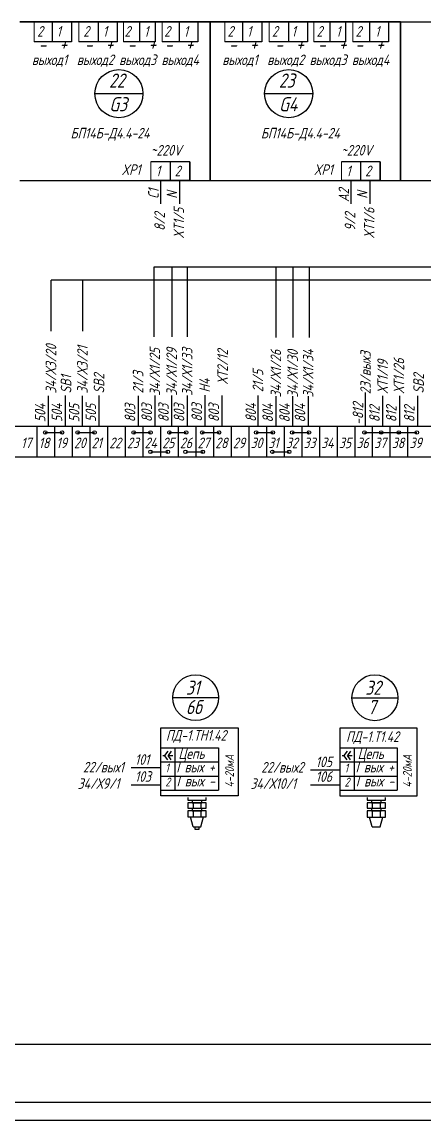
# Model space of a CAD drawing. Header units: millimetres. Extents: x 2287 to 5142, y -19 to 884.
# Drawn here: x 2477.8 to 2591.9, y -19.4 to 291.6 of the extents above; entities that cross this region are included whole.
import ezdxf

# ---------------------------------------------------------------- set-up
doc = ezdxf.new("R2010")
doc.units = ezdxf.units.MM
doc.layers.add('АСУТП', color=7, linetype='Continuous')
doc.styles.add('GOST тип А', font='GOST_A.TTF', dxfattribs={"oblique": 15})
doc.styles.get("Standard").update_dxf_attribs({"font": 'GOST_A.TTF', "width": 0.8, "oblique": 15, "height": 3})

msp = doc.modelspace()

# ---------------------------------------------------------------- linework, layer by layer
at = {"color": 7, "lineweight": 30}
for p, q in [((2477.2, 291.64), (2531.2, 291.64)), ((2531.2, 246.66), (2531.2, 291.64)), ((2531.2, 246.66), (2531.2, 291.64)), ((2531.2, 291.64), (2585.2, 291.64)), ((2531.2, 291.64), (2531.2, 246.66)), ((2585.2, 246.66), (2585.2, 291.64)), ((2585.2, 291.64), (2625.7, 291.64)), ((2585.2, 246.66), (2585.2, 291.64)), ((2585.2, 291.64), (2585.2, 246.66)), ((2584.99, 279.51), (2584.99, 279.51)), ((2584.99, 275.76), (2584.99, 275.76)), ((2584.99, 264.87), (2584.99, 264.87)), ((2584.99, 261.12), (2584.99, 261.12)), ((2531.2, 246.66), (2477.2, 246.66)), ((2585.2, 246.66), (2531.2, 246.66)), ((2625.7, 246.66), (2585.2, 246.66)), ((2515.29, 222.26, -124.48), (2802.19, 222.26, -124.48)), ((2604.04, 218.47, -124.48), (2486.06, 218.47, -124.48)), ((2484.4, 175.33), (2489.22, 175.33)), ((2493.59, 175.33), (2498.41, 175.33)), ((2509.47, 175.33), (2514.29, 175.33)), ((2519.6, 175.33), (2524.42, 175.33)), ((2528.94, 175.33), (2533.75, 175.33)), ((2544.2, 175.33), (2549.02, 175.33)), ((2554.43, 175.33), (2559.25, 175.33)), ((2574.93, 175.33), (2589.84, 175.33)), ((2514.39, 169.87), (2519.2, 169.87)), ((2524.35, 169.87), (2529.16, 169.87)), ((2548.82, 169.87), (2553.63, 169.87)), ((2517.74, 83.84, -124.48), (2518.27, 83.84, -124.48)), ((2519.27, 83.84, -124.48), (2520.59, 83.84, -124.48)), ((2568.59, 83.82, -124.48), (2569.12, 83.82, -124.48)), ((2570.12, 83.82, -124.48), (2571.44, 83.82, -124.48)), ((2524.82, 71.93, -124.48), (2524.82, 71.18, -124.48)), ((2530.07, 71.18, -124.48), (2530.07, 71.93, -124.48)), ((2575.67, 71.9, -124.48), (2575.67, 71.15, -124.48)), ((2580.92, 71.15, -124.48), (2580.92, 71.9, -124.48)), ((2524.82, 71.18, -124.48), (2530.07, 71.18, -124.48)), ((2525.57, 70.43, -124.48), (2524.82, 70.43, -124.48)), ((2524.82, 70.43, -124.48), (2524.82, 68.93, -124.48)), ((2524.82, 68.93, -124.48), (2530.07, 68.93, -124.48)), ((2530.07, 70.43, -124.48), (2525.57, 70.43, -124.48)), ((2526.07, 71.18, -124.48), (2526.07, 70.43, -124.48)), ((2526.07, 70.43, -124.48), (2528.82, 70.43, -124.48)), ((2526.07, 68.93, -124.48), (2526.07, 68.18, -124.48)), ((2526.32, 70.43, -124.48), (2526.32, 68.93, -124.48)), ((2528.57, 70.43, -124.48), (2528.57, 68.93, -124.48)), ((2528.82, 70.43, -124.48), (2528.82, 71.18, -124.48)), ((2528.82, 68.18, -124.48), (2528.82, 68.93, -124.48)), ((2530.07, 68.93, -124.48), (2530.07, 70.43, -124.48)), ((2575.67, 71.15, -124.48), (2580.92, 71.15, -124.48)), ((2576.42, 70.4, -124.48), (2575.67, 70.4, -124.48)), ((2575.67, 70.4, -124.48), (2575.67, 68.9, -124.48)), ((2575.67, 68.9, -124.48), (2580.92, 68.9, -124.48)), ((2580.92, 70.4, -124.48), (2576.42, 70.4, -124.48)), ((2576.92, 71.15, -124.48), (2576.92, 70.4, -124.48)), ((2576.92, 70.4, -124.48), (2579.67, 70.4, -124.48)), ((2576.92, 68.9, -124.48), (2576.92, 68.15, -124.48)), ((2577.17, 70.4, -124.48), (2577.17, 68.9, -124.48)), ((2579.42, 70.4, -124.48), (2579.42, 68.9, -124.48)), ((2579.67, 70.4, -124.48), (2579.67, 71.15, -124.48)), ((2579.67, 68.15, -124.48), (2579.67, 68.9, -124.48)), ((2580.92, 68.9, -124.48), (2580.92, 70.4, -124.48)), ((2525.57, 68.18, -124.48), (2524.82, 68.18, -124.48)), ((2524.82, 68.18, -124.48), (2524.82, 66.43, -124.48)), ((2524.82, 66.43, -124.48), (2530.07, 66.43, -124.48)), ((2530.07, 68.18, -124.48), (2525.57, 68.18, -124.48)), ((2526.32, 63.68, -124.48), (2525.57, 66.43, -124.48)), ((2526.07, 68.18, -124.48), (2528.82, 68.18, -124.48)), ((2526.07, 68.18, -124.48), (2528.82, 68.18, -124.48)), ((2526.32, 68.18, -124.48), (2526.32, 66.43, -124.48)), ((2528.57, 68.18, -124.48), (2528.57, 66.43, -124.48)), ((2528.57, 63.68, -124.48), (2529.32, 66.43, -124.48)), ((2530.07, 66.43, -124.48), (2530.07, 68.18, -124.48)), ((2576.42, 68.15, -124.48), (2575.67, 68.15, -124.48)), ((2575.67, 68.15, -124.48), (2575.67, 66.4, -124.48)), ((2575.67, 66.4, -124.48), (2580.92, 66.4, -124.48)), ((2580.92, 68.15, -124.48), (2576.42, 68.15, -124.48)), ((2577.17, 63.65, -124.48), (2576.42, 66.4, -124.48)), ((2576.92, 68.15, -124.48), (2579.67, 68.15, -124.48)), ((2576.92, 68.15, -124.48), (2579.67, 68.15, -124.48)), ((2577.17, 68.15, -124.48), (2577.17, 66.4, -124.48)), ((2579.42, 68.15, -124.48), (2579.42, 66.4, -124.48)), ((2579.42, 63.65, -124.48), (2580.17, 66.4, -124.48)), ((2580.92, 66.4, -124.48), (2580.92, 68.15, -124.48)), ((2526.32, 63.68, -124.48), (2528.57, 63.68, -124.48)), ((2526.82, 63.68, -124.48), (2526.82, 62.93, -124.48)), ((2526.82, 62.93, -124.48), (2528.07, 62.93, -124.48)), ((2528.07, 62.93, -124.48), (2528.07, 63.68, -124.48)), ((2577.17, 63.65, -124.48), (2579.42, 63.65, -124.48)), ((3123.24, -14.42), (2307.24, -14.42))]:
    msp.add_line(p, q, dxfattribs=at)
at = {"color": 7}
for p, q in [((2531.2, 291.64), (2477.2, 291.64)), ((2486.34, 291.64), (2486.34, 286.02)), ((2491.87, 291.64), (2491.87, 286.02)), ((2499.44, 291.64), (2499.44, 286.02)), ((2504.78, 291.64), (2504.78, 286.02)), ((2511.14, 291.64), (2511.14, 286.02)), ((2515.56, 291.64), (2515.56, 286.02)), ((2522.39, 291.64), (2522.39, 286.02)), ((2527.72, 291.64), (2527.72, 286.02)), ((2585.2, 291.64), (2531.2, 291.64)), ((2540.34, 291.64), (2540.34, 286.02)), ((2545.87, 291.64), (2545.87, 286.02)), ((2553.44, 291.64), (2553.44, 286.02)), ((2558.78, 291.64), (2558.78, 286.02)), ((2565.14, 291.64), (2565.14, 286.02)), ((2569.56, 291.64), (2569.56, 286.02)), ((2576.39, 291.64), (2576.39, 286.02)), ((2581.72, 291.64), (2581.72, 286.02)), ((2585.2, 279.25), (2585.2, 291.64)), ((2585.75, 291.64), (2625.5, 291.64)), ((2486.34, 286.02), (2481.3, 286.02)), ((2491.87, 286.02), (2486.34, 286.02)), ((2499.44, 286.02), (2493.92, 286.02)), ((2504.78, 286.02), (2499.44, 286.02)), ((2512.09, 286.02), (2506.56, 286.02)), ((2515.56, 286.02), (2512.09, 286.02)), ((2522.39, 286.02), (2517.61, 286.02)), ((2527.72, 286.02), (2522.39, 286.02)), ((2540.34, 286.02), (2535.3, 286.02)), ((2545.87, 286.02), (2540.34, 286.02)), ((2553.44, 286.02), (2547.92, 286.02)), ((2558.78, 286.02), (2553.44, 286.02)), ((2566.09, 286.02), (2560.56, 286.02)), ((2569.56, 286.02), (2566.09, 286.02)), ((2576.39, 286.02), (2571.61, 286.02)), ((2581.72, 286.02), (2576.39, 286.02)), ((2519.92, 252.02), (2514.4, 252.02)), ((2525.45, 252.02), (2519.92, 252.02)), ((2519.92, 246.78), (2519.92, 252.02)), ((2525.45, 252.02), (2525.45, 246.78)), ((2525.45, 246.78), (2525.45, 252.02)), ((2573.92, 252.02), (2568.4, 252.02)), ((2579.45, 252.02), (2573.92, 252.02)), ((2573.92, 246.78), (2573.92, 252.02)), ((2579.45, 252.02), (2579.45, 246.78)), ((2579.45, 246.78), (2579.45, 252.02)), ((2517.21, 240.16), (2517.21, 246.69)), ((2522.61, 240.16), (2522.61, 246.69)), ((2571.21, 240.16), (2571.21, 246.69)), ((2576.61, 240.16), (2576.61, 246.69)), ((2515.29, 202.48, -124.48), (2515.29, 222.26, -124.48)), ((2520.37, 202.48, -124.48), (2520.37, 222.26, -124.48)), ((2524.76, 202.48, -124.48), (2524.76, 222.26, -124.48)), ((2549.89, 202.24, -124.48), (2549.89, 222.02, -124.48)), ((2554.74, 202.24, -124.48), (2554.74, 222.02, -124.48)), ((2559.35, 202.24, -124.48), (2559.35, 222.02, -124.48)), ((2486.06, 204.03, -124.48), (2486.06, 218.47, -124.48)), ((2495.05, 204.03, -124.48), (2495.05, 218.47, -124.48)), ((2575.22, 177.06, -124.48), (2575.22, 186.67, -124.48)), ((2485.37, 177.16, -124.48), (2485.37, 185.73, -124.48)), ((2490.11, 177.2, -124.48), (2490.11, 185.78, -124.48)), ((2494.99, 177.16, -124.48), (2494.99, 185.73, -124.48)), ((2499.73, 177.2, -124.48), (2499.73, 185.78, -124.48)), ((2510.84, 177.16, -124.48), (2510.84, 185.73, -124.48)), ((2515.58, 177.2, -124.48), (2515.58, 185.78, -124.48)), ((2520.34, 177.2, -124.48), (2520.34, 185.78, -124.48)), ((2524.74, 177.2, -124.48), (2524.74, 185.78, -124.48)), ((2529.78, 177.3, -124.48), (2529.78, 185.88, -124.48)), ((2534.61, 177.2, -124.48), (2534.61, 185.78, -124.48)), ((2544.8, 177.23, -124.48), (2544.8, 185.8, -124.48)), ((2549.9, 177.1, -124.48), (2549.9, 185.67, -124.48)), ((2554.67, 177.1, -124.48), (2554.67, 185.67, -124.48)), ((2559.07, 177.1, -124.48), (2559.07, 185.67, -124.48)), ((2580.2, 177.16, -124.48), (2580.2, 185.73, -124.48)), ((2584.94, 177.16, -124.48), (2584.94, 185.73, -124.48)), ((2590.04, 177.16, -124.48), (2590.04, 185.73, -124.48)), ((2396.98, 177.16, -124.48), (2672.31, 177.16, -124.48)), ((2482.06, 177.16, -124.48), (2482.06, 168.41, -124.48)), ((2482.06, 177.16, -124.48), (2482.06, 168.41, -124.48)), ((2487.07, 177.16, -124.48), (2487.07, 168.41, -124.48)), ((2492.07, 177.16, -124.48), (2492.07, 168.41, -124.48)), ((2497.08, 177.16, -124.48), (2497.08, 168.41, -124.48)), ((2502.09, 177.16, -124.48), (2502.09, 168.41, -124.48)), ((2502.09, 177.16, -124.48), (2502.09, 168.41, -124.48)), ((2507.09, 177.16, -124.48), (2507.09, 168.41, -124.48)), ((2512.1, 177.16, -124.48), (2512.1, 168.41, -124.48)), ((2517.1, 177.16, -124.48), (2517.1, 168.41, -124.48)), ((2522.11, 177.16, -124.48), (2522.11, 168.41, -124.48)), ((2522.11, 177.16, -124.48), (2522.11, 168.41, -124.48)), ((2527.12, 177.16, -124.48), (2527.12, 168.41, -124.48)), ((2532.12, 177.16, -124.48), (2532.12, 168.41, -124.48)), ((2537.13, 177.16, -124.48), (2537.13, 168.41, -124.48)), ((2542.14, 177.16, -124.48), (2542.14, 168.41, -124.48)), ((2542.14, 177.16, -124.48), (2542.14, 168.41, -124.48)), ((2547.14, 177.16, -124.48), (2547.14, 168.41, -124.48)), ((2552.15, 177.16, -124.48), (2552.15, 168.41, -124.48)), ((2557.16, 177.16, -124.48), (2557.16, 168.41, -124.48)), ((2562.16, 177.16, -124.48), (2562.16, 168.41, -124.48)), ((2562.16, 177.16, -124.48), (2562.16, 168.41, -124.48)), ((2567.17, 177.16, -124.48), (2567.17, 168.41, -124.48)), ((2572.18, 177.16, -124.48), (2572.18, 168.41, -124.48)), ((2577.18, 177.16, -124.48), (2577.18, 168.41, -124.48)), ((2582.19, 177.16, -124.48), (2582.19, 168.41, -124.48)), ((2582.19, 177.16, -124.48), (2582.19, 168.41, -124.48)), ((2587.2, 177.16, -124.48), (2587.2, 168.41, -124.48)), ((2396.98, 168.41, -124.48), (2672.31, 168.41, -124.48)), ((2517.07, 80.31, -124.48), (2508.82, 80.31, -124.48)), ((2567.92, 79.65, -124.48), (2559.67, 79.65, -124.48)), ((2517.07, 75.43, -124.48), (2508.82, 75.43, -124.48)), ((2567.92, 75.4, -124.48), (2559.67, 75.4, -124.48)), ((2287.24, -19.42), (3128.24, -19.42))]:
    msp.add_line(p, q, dxfattribs=at)
at = {"color": 7, "linetype": 'Continuous', "lineweight": 0}
for p, q in [((2477.2, 291.64), (2527.45, 291.64)), ((2481.3, 291.64), (2481.3, 286.02)), ((2481.3, 286.02), (2481.3, 291.64)), ((2486.34, 286.02), (2486.34, 291.64)), ((2486.34, 291.64), (2491.87, 291.64)), ((2493.92, 286.02), (2493.92, 291.64)), ((2493.92, 291.64), (2499.44, 291.64)), ((2499.44, 286.02), (2499.44, 291.64)), ((2499.44, 291.64), (2504.78, 291.64)), ((2506.56, 286.02), (2506.56, 291.64)), ((2506.56, 291.64), (2512.09, 291.64)), ((2512.09, 291.64), (2515.56, 291.64)), ((2516.86, 291.64), (2522.39, 291.64)), ((2517.61, 286.02), (2517.61, 291.64)), ((2522.39, 286.02), (2522.39, 291.64)), ((2522.39, 291.64), (2527.72, 291.64)), ((2531.2, 291.64), (2581.45, 291.64)), ((2535.3, 291.64), (2535.3, 286.02)), ((2535.3, 286.02), (2535.3, 291.64)), ((2540.34, 286.02), (2540.34, 291.64)), ((2540.34, 291.64), (2545.87, 291.64)), ((2547.92, 286.02), (2547.92, 291.64)), ((2547.92, 291.64), (2553.44, 291.64)), ((2553.44, 286.02), (2553.44, 291.64)), ((2553.44, 291.64), (2558.78, 291.64)), ((2560.56, 286.02), (2560.56, 291.64)), ((2560.56, 291.64), (2566.09, 291.64)), ((2566.09, 291.64), (2569.56, 291.64)), ((2570.86, 291.64), (2576.39, 291.64)), ((2571.61, 286.02), (2571.61, 291.64)), ((2576.39, 286.02), (2576.39, 291.64)), ((2576.39, 291.64), (2581.72, 291.64)), ((2514.4, 252.02), (2514.4, 246.78)), ((2519.92, 252.02), (2519.92, 246.78)), ((2568.4, 252.02), (2568.4, 246.78)), ((2573.92, 252.02), (2573.92, 246.78)), ((2514.4, 246.78), (2519.92, 246.78)), ((2519.92, 246.78), (2525.45, 246.78)), ((2568.4, 246.78), (2573.92, 246.78)), ((2573.92, 246.78), (2579.45, 246.78))]:
    msp.add_line(p, q, dxfattribs=at)
at = {"color": 7, "linetype": 'Continuous'}
for p, q in [((2498.49, 271.33, -124.48), (2512.14, 271.33, -124.48)), ((2546.64, 271.33, -124.48), (2560.29, 271.33, -124.48)), ((2520.57, 100.23, -124.48), (2533.57, 100.23, -124.48)), ((2571.41, 100.2, -124.48), (2584.41, 100.2, -124.48))]:
    msp.add_line(p, q, dxfattribs=at)
at = {"color": 7, "linetype": 'Continuous', "lineweight": 30}
for p, q in [((2517.18, 72.39, -124.48), (2517.18, 91.68, -124.48)), ((2517.18, 91.68, -124.48), (2539.11, 91.68, -124.48)), ((2539.11, 91.68, -124.48), (2539.11, 72.39, -124.48)), ((2568.03, 72.36, -124.48), (2568.03, 91.65, -124.48)), ((2568.03, 91.65, -124.48), (2589.77, 91.65, -124.48)), ((2589.77, 91.65, -124.48), (2589.77, 72.36, -124.48)), ((2539.11, 72.39, -124.48), (2517.18, 72.39, -124.48)), ((2589.77, 72.36, -124.48), (2568.03, 72.36, -124.48))]:
    msp.add_line(p, q, dxfattribs=at)
at = {"color": 7, "lineweight": 30, "ltscale": 0.5}
for p, q in [((2517.18, 86.03, -124.48), (2533.52, 86.03, -124.48)), ((2519.17, 85.08, -124.48), (2518.27, 83.84, -124.48)), ((2520.17, 85.08, -124.48), (2519.27, 83.84, -124.48)), ((2521.18, 86.03, -124.48), (2521.18, 74.03, -124.48)), ((2533.52, 86.03, -124.48), (2533.52, 74.03, -124.48)), ((2568.03, 86.01, -124.48), (2584.25, 86.01, -124.48)), ((2570.02, 85.06, -124.48), (2569.12, 83.82, -124.48)), ((2571.02, 85.06, -124.48), (2570.12, 83.82, -124.48)), ((2572.03, 86.01, -124.48), (2572.03, 74.01, -124.48)), ((2584.25, 86.01, -124.48), (2584.25, 74.01, -124.48)), ((2517.18, 82.03, -124.48), (2533.52, 82.03, -124.48)), ((2519.17, 82.6, -124.48), (2518.27, 83.84, -124.48)), ((2520.17, 82.6, -124.48), (2519.27, 83.84, -124.48)), ((2568.03, 82.01, -124.48), (2584.25, 82.01, -124.48)), ((2570.02, 82.57, -124.48), (2569.12, 83.82, -124.48)), ((2571.02, 82.57, -124.48), (2570.12, 83.82, -124.48)), ((2517.18, 74.03, -124.48), (2533.52, 74.03, -124.48)), ((2568.03, 74.01, -124.48), (2584.25, 74.01, -124.48))]:
    msp.add_line(p, q, dxfattribs=at)
at = {"color": 7, "ltscale": 0.5}
for p, q in [((2517.18, 78.03, -124.48), (2533.52, 78.03, -124.48)), ((2568.03, 78.01, -124.48), (2584.25, 78.01, -124.48))]:
    msp.add_line(p, q, dxfattribs=at)
at = {"color": 7, "linetype": 'Continuous'}
for centre, radius in [((2505.31, 271.33, -124.48), 6.82), ((2553.46, 271.33, -124.48), 6.82), ((2527.07, 100.23, -124.48), 6.5), ((2577.91, 100.2, -124.48), 6.5)]:
    msp.add_circle(centre, radius, dxfattribs=at)
at = {"color": 7}
for centre in [(2484.43, 175.33), (2489.17, 175.33), (2493.62, 175.33), (2498.36, 175.33), (2509.5, 175.33), (2514.25, 175.33), (2519.63, 175.33), (2524.37, 175.33), (2528.96, 175.33), (2533.71, 175.33), (2544.23, 175.33), (2548.98, 175.33), (2554.46, 175.33), (2559.2, 175.33), (2574.95, 175.33), (2579.7, 175.33), (2584.68, 175.33), (2589.8, 175.33), (2514.25, 169.87), (2519.16, 169.87), (2524.21, 169.87), (2529.12, 169.87), (2548.84, 169.87), (2553.59, 169.87)]:
    msp.add_circle(centre, 0.497, dxfattribs=at)
at = {"layer": 'АСУТП', "color": 7}
msp.add_line((2933.97, 1.95, -248.96), (2315.09, 1.95, -248.96), dxfattribs=at)

# ---------------------------------------------------------------- texts
at = {"color": 7, "linetype": 'Continuous', "lineweight": 0, "style": 'GOST тип А', "oblique": 15}
for s, height, p in [('2', 3, (2482.12, 287.48)), ('1', 3, (2487.64, 287.48)), ('2', 3, (2495.22, 287.48)), ('1', 3, (2500.74, 287.48)), ('2', 3, (2506.91, 287.48)), ('1', 3, (2512.44, 287.48)), ('2', 3, (2518.16, 287.48)), ('1', 3, (2523.69, 287.48)), ('2', 3, (2536.12, 287.48)), ('1', 3, (2541.64, 287.48)), ('2', 3, (2548.73, 287.48)), ('1', 3, (2554.26, 287.48)), ('2', 3, (2561.38, 287.48)), ('1', 3, (2566.9, 287.48)), ('2', 3, (2572.43, 287.48)), ('1', 3, (2577.96, 287.48)), ('-', 4, (2482.47, 283.27)), ('+', 4, (2488.42, 283.48)), ('-', 4, (2495.57, 283.27)), ('+', 4, (2501.52, 283.48)), ('-', 4, (2507.7, 283.27)), ('+', 4, (2513.65, 283.48)), ('-', 4, (2518.27, 283.27)), ('+', 4, (2524.22, 283.48)), ('-', 4, (2536.47, 283.27)), ('+', 4, (2542.42, 283.48)), ('-', 4, (2549.57, 283.27)), ('+', 4, (2555.52, 283.48)), ('-', 4, (2561.7, 283.27)), ('+', 4, (2567.65, 283.48)), ('-', 4, (2572.27, 283.27)), ('+', 4, (2578.22, 283.48)), ('выход1', 3, (2480.62, 279.42)), ('выход2', 3, (2493.37, 279.42)), ('выход3', 3, (2505.37, 279.42)), ('выход4', 3, (2517.37, 279.42)), ('выход1', 3, (2534.62, 279.42)), ('выход2', 3, (2547.37, 279.42)), ('выход3', 3, (2559.37, 279.42)), ('выход4', 3, (2571.37, 279.42)), ('БП14Б-Д4.4-24', 3, (2491.57, 258.64)), ('БП14Б-Д4.4-24', 3, (2545.57, 258.64)), ('~220V', 3, (2514.3, 253.79)), ('~220V', 3, (2568.3, 253.79)), ('XP1', 3, (2506.05, 248.29)), ('1', 3, (2515.79, 247.93)), ('2', 3, (2521.14, 247.93)), ('XP1', 3, (2560.58, 248.29)), ('1', 3, (2569.79, 247.93)), ('2', 3, (2575.14, 247.93))]:
    msp.add_text(s, height=height, dxfattribs=at).set_placement(p)
at = {"color": 7, "linetype": 'Continuous', "oblique": 15}
for s, height, p in [('22', 4, (2502.52, 273.04, -124.48)), ('23', 4, (2550.67, 273.04, -124.48)), ('G3', 4, (2502.59, 266.33, -124.48)), ('G4', 4, (2550.73, 266.33, -124.48)), ('31', 4, (2524.3, 101.06, -124.48)), ('32', 4, (2575.15, 101.03, -124.48)), ('6б', 4, (2524.3, 95.56, -124.48)), ('7', 4, (2575.9, 95.53, -124.48)), ('ПД-1.ТН1.42', 3, (2518.64, 88.05, -124.48)), ('ПД-1.Т1.42', 3, (2569.73, 87.68, -124.48)), ('Цепь', 3, (2522.17, 82.88, -124.48)), ('Цепь', 3, (2573.02, 82.85, -124.48)), ('22/вых1', 3, (2495.1, 79.04, -124.48)), ('1', 2.5, (2518.44, 79.08, -124.48)), ('I вых +', 3, (2521.6, 79.08, -124.48)), ('22/вых2', 3, (2545.67, 79.01, -124.48)), ('1', 2.5, (2569.29, 79.06, -124.48)), ('I вых +', 3, (2572.45, 79.06, -124.48)), ('I вых -', 3, (2521.67, 75.08, -124.48)), ('I вых -', 3, (2572.52, 75.06, -124.48)), ('34/Х9/1', 3, (2493.59, 74.39, -124.48)), ('2', 2.5, (2518.44, 75.08, -124.48)), ('34/Х10/1', 3, (2542.6, 74.39, -124.48)), ('2', 2.5, (2569.29, 75.06, -124.48))]:
    msp.add_text(s, height=height, dxfattribs=at).set_placement(p)
at = {"color": 7, "oblique": 15}
for s, p in [('С1', (2516.6, 241.56, -124.48)), ('N', (2521.83, 241.56, -124.48)), ('А2', (2570.6, 240.63, -124.48)), ('N', (2575.83, 241.56, -124.48)), ('XT1/5', (2523.8, 230.21, -124.48)), ('8/2', (2518.35, 232.45, -124.48)), ('9/2', (2572.35, 232.45, -124.48)), ('XT1/6', (2577.8, 230.21, -124.48)), ('34/Х3/20', (2487.54, 186.39, -248.96)), ('34/Х3/21', (2496.46, 186.39, -248.96)), ('34/Х1/25', (2516.99, 185.76, -248.96)), ('34/Х1/29', (2521.76, 185.76, -248.96)), ('34/Х1/33', (2526.16, 185.76, -248.96)), ('ХТ2/12', (2536.21, 189, -248.96)), ('34/Х1/30', (2556.08, 185.25, -248.96)), ('34/Х1/26', (2551.32, 185.25, -248.96)), ('34/Х1/34', (2560.48, 185.25, -248.96)), ('23/вых3', (2576.75, 186.18, -248.96)), ('ХТ1/19', (2581.61, 186.39, -248.96)), ('ХТ1/26', (2586.22, 186.39, -248.96)), ('21/3', (2512.26, 186.39, -248.96)), ('21/5', (2546.22, 186.77, -248.96)), ('SB1', (2491.81, 186.39, -248.96)), ('SB2', (2501.15, 186.39, -248.96)), ('Н4', (2531.11, 186.66, -248.96)), ('SB2', (2591.79, 186.39, -248.96)), ('504', (2484.47, 178.25, -248.96)), ('504', (2489.21, 178.29, -248.96)), ('505', (2494.1, 178.25, -248.96)), ('505', (2498.83, 178.29, -248.96)), ('803', (2509.94, 178.25, -248.96)), ('803', (2514.68, 178.29, -248.96)), ('803', (2519.45, 178.29, -248.96)), ('803', (2523.85, 178.29, -248.96)), ('803', (2528.88, 178.39, -248.96)), ('803', (2533.71, 178.29, -248.96)), ('804', (2544.2, 178.32, -248.96)), ('804', (2549, 178.18, -248.96)), ('804', (2553.77, 178.18, -248.96)), ('804', (2558.17, 178.18, -248.96)), ('-812', (2574.6, 177.49, -248.96)), ('812', (2579.3, 178.25, -248.96)), ('812', (2584.04, 178.25, -248.96)), ('812', (2589.15, 178.25, -248.96))]:
    msp.add_text(s, height=3, rotation=90, dxfattribs=at).set_placement(p)
for s, p in [('17', (2477.55, 170.9, -124.48)), ('18', (2482.55, 170.9, -124.48)), ('19', (2487.56, 170.9, -124.48)), ('20', (2492.57, 170.9, -124.48)), ('21', (2497.57, 170.9, -124.48)), ('22', (2502.58, 170.9, -124.48)), ('23', (2507.59, 170.9, -124.48)), ('24', (2512.59, 170.9, -124.48)), ('25', (2517.6, 170.9, -124.48)), ('26', (2522.61, 170.9, -124.48)), ('27', (2527.61, 170.9, -124.48)), ('28', (2532.62, 170.9, -124.48)), ('29', (2537.63, 170.9, -124.48)), ('30', (2542.63, 170.9, -124.48)), ('31', (2547.64, 170.9, -124.48)), ('32', (2552.65, 170.9, -124.48)), ('33', (2557.65, 170.9, -124.48)), ('34', (2562.66, 170.9, -124.48)), ('35', (2567.67, 170.9, -124.48)), ('36', (2572.67, 170.9, -124.48)), ('37', (2577.68, 170.9, -124.48)), ('38', (2582.69, 170.9, -124.48)), ('39', (2587.69, 170.9, -124.48))]:
    msp.add_text(s, height=3, dxfattribs=at).set_placement(p)
at = {"color": 7, "linetype": 'Continuous', "style": 'GOST тип А', "oblique": 15}
for s, p in [('101', (2509.84, 81.2, -124.48)), ('105', (2561.11, 80.54, -124.48)), ('103', (2509.84, 76.4, -124.48)), ('106', (2561.11, 76.37, -124.48))]:
    msp.add_text(s, height=3, dxfattribs=at).set_placement(p)
at = {"color": 7, "linetype": 'Continuous', "oblique": 15}
for p in [(2537.93, 74.78, -124.48), (2588.37, 74.78, -124.48)]:
    msp.add_text('4-20мА', height=2.5, rotation=90, dxfattribs=at).set_placement(p)

doc.saveas('drawing.dxf')
